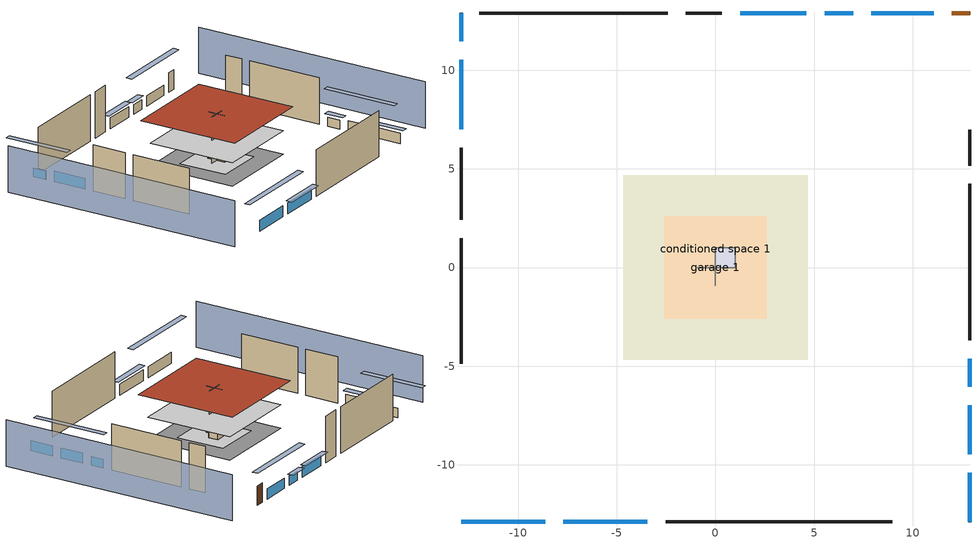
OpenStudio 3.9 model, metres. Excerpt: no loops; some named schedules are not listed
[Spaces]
conditioned space 1
 floor to garage 1 (Floor1 construction): -2.59,-2.59 -2.59,2.59 2.59,2.59 2.59,-2.59 z0
 floor foundation (Slab2 construction): -4.69,-4.69 -4.69,4.69 4.69,4.69 4.69,-4.69 z0
 floor adiabatic (AdiabaticFloorConstruction): -4.69,-4.69 -4.69,4.69 4.69,4.69 4.69,-4.69 z2.44
 wall outside (Wall3 construction): -2.52,-12.89 8.96,-12.89 z0:4.88
 wall outside (Wall4 construction): -12.89,1.49 -12.89,-4.88 z0:4.88
 wall outside (Wall7 construction): -2.43,12.89 -11.97,12.89 z0:4.88
 wall outside (Wall8 construction): 12.89,-3.7 12.89,4.23 z0:4.88
 wall outside (AdiabaticWallConstruction): -12.89,-12.89 -8.63,-12.89 / -7.71,-12.89 -3.45,-12.89 / -12.89,10.53 -12.89,7.01 z0:1.16; -12.89,12.9 -12.89,11.46 / 6.97,12.89 5.53,12.89 z0:0.98; 11.05,12.89 7.9,12.89 z0:1.07; 4.6,12.89 1.26,12.89 z0:1.13; 12.89,-9.47 12.89,-6.97 / 12.89,-12.9 12.89,-10.4 z0:1.1; 12.89,-6.04 12.89,-4.62 z0:0.95
 wall outside (AdiabaticWallConstruction 1): 12.9,12.89 11.98,12.89 z0:2.03
 wall to garage 1 (Wall5 construction): 0.91,0 -0.91,0 z0:4.88
 wall to garage 1 (Wall6 construction): 0,0.91 0,-0.91 z0:4.88
 window (WindowConstruction): -12.89,-12.89 -8.64,-12.89 z0:1.16
 window (WindowConstruction 1): -7.71,-12.89 -3.45,-12.89 z0:1.16
 window (WindowConstruction 2): -12.89,12.89 -12.89,11.46 z0:0.98
 window (WindowConstruction 3): -12.89,10.53 -12.89,7.01 z0:1.16
 window (WindowConstruction 4): 11.05,12.89 7.9,12.89 z0:1.07
 window (WindowConstruction 5): 6.97,12.89 5.53,12.89 z0:0.98
 window (WindowConstruction 6): 4.6,12.89 1.26,12.89 z0:1.13
 window (WindowConstruction 7): 12.89,-9.47 12.89,-6.97 z0:1.1
 window (WindowConstruction 8): 12.89,-6.04 12.89,-4.63 z0:0.94
 window (WindowConstruction 9): 12.89,-12.89 12.89,-10.4 z0:1.1
 door (Door): 12.89,12.89 11.98,12.89 z0:2.03
 ceiling adiabatic (AdiabaticFloorConstruction): 4.69,-4.69 4.69,4.69 -4.69,4.69 -4.69,-4.69 z2.44
 roof outside (Roof1 construction): -5.35,5.35 -5.35,-5.35 5.35,-5.35 5.35,5.35 z4.88
garage 1
 floor foundation (Slab1 construction): -2.59,-2.59 -2.59,2.59 2.59,2.59 2.59,-2.59 z0
 wall outside (Wall1 construction): -12.89,6.08 -12.89,2.42 z0:4.88
 wall outside (Wall2 construction): 0.33,12.89 -1.5,12.89 z0:4.88
 wall outside (Wall9 construction): 12.89,5.16 12.89,6.99 z0:4.88
furnace airloop ret air space
 floor adiabatic (AdiabaticConst): 0,0 0,1 1,1 1,0 z0
 wall adiabatic (AdiabaticConst): 0,1 0,0 1,0 1,1 0,1 z0:1
 ceiling adiabatic (AdiabaticConst): 1,0 1,1 0,1 0,0 z1
shading: 17.47,-12.89 17.47,12.89 / -17.47,12.89 -17.47,-12.89 z0:4.88; -5.89,-12.89 -15.64,-12.89 -15.64,-13.5 -5.89,-13.5 z3.9; -3.14,-12.89 -8.01,-12.89 -8.01,-13.5 -3.14,-13.5 z1.46; -12.89,8.71 -12.89,15.64 -13.5,15.64 -13.5,8.71 z3.72; -12.89,6.7 -12.89,10.83 -13.5,10.83 -13.5,6.7 z1.46; 5.16,12.89 13.79,12.89 13.79,13.5 5.16,13.5 z3.81; 5.23,12.89 7.27,12.89 7.27,13.5 5.23,13.5 z1.28; 0.95,12.89 4.91,12.89 4.91,13.5 0.95,13.5 z1.43; 12.89,-4.23 12.89,-12.21 13.5,-12.21 13.5,-4.23 z3.84; 12.89,-4.32 12.89,-6.35 13.5,-6.35 13.5,-4.32 z1.25; 12.89,-10.09 12.89,-13.2 13.5,-13.2 13.5,-10.09 z1.4
[Site]
Portland Intl Arpt_OR: Latitude {deg}=45.59; Longitude {deg}=-122.6; Time Zone {hr}=-8; Elevation {m}=33; Terrain=Suburbs; Keep Site Location Information=Yes
[Site:GroundTemperature:Shallow]
10.2558, 8.96328, 8.85977, 9.47314, 11.9355, 14.3863, 16.5111, 17.8571, 17.9714, 16.8767, 14.8061, 12.4304
[Site:WaterMainsTemperature]
Calculation Method=Schedule; Temperature Schedule=mains temperature schedule
[Building]
Building 1
[Material] Roughness=Rough
Name | Thickness {m} | Conductivity {W/m-K} | Density {kg/m3} | Specific Heat {J/kg-K} | Thermal Absorptance | Solar Absorptance | Visible Absorptance
asphalt or fiberglass shingles | 0.00635 | 0.162714 | 1121.4 | 1465.45 | 0.9 | 0.85 | 0.85
roof rigid ins | 0.103632 | 0.029427 | 32.04 | 1214.23 | 0.9 | 0.7 | 0.7
osb sheathing 0.75 in. | 0.01905 | 0.115458 | 512.64 | 1214.23 | 0.9 | 0.7 | 0.7
roof stud and cavity | 0.2032 | 0.161866 | 78.34581 | 1123.46 | 0.9 | 0.7 | 0.7
gypsum board | 0.0127 | 0.160291 | 801 | 837.4 | 0.9 | 0.6 | 0.6
wood siding | 0.0254 | 0.102417 | 544.68 | 1172.36 | 0.9 | 0.85 | 0.85
osb sheathing 0.5 in. | 0.0127 | 0.115458 | 512.64 | 1214.23 | 0.9 | 0.7 | 0.7
wall stud and cavity | 0.1397 | 0.727959 | 139.0536 | 1170.24 | 0.9 | 0.6 | 0.6
wall stud and cavity 1 | 0.1397 | 0.550994 | 139.0536 | 1170.24 | 0.9 | 0.7 | 0.7
osb sheathing 0.5 in. 1; osb sheathing 0.5 in. 2 | 0.0127 | 0.115458 | 512.64 | 1214.23
wall stud and cavity 2 | 0.1397 | 0.335416 | 139.0536 | 1170.24 | 0.9 | 0.7 | 0.7
floor stud and cavity | 0.1397 | 0.923637 | 92.3553 | 1139.71 | 0.9 | 0.7 | 0.7
floor covering | 0.0127 | 0.0433444 | 54.468 | 1339.84 | 0.9 | 0.6 | 0.6
concrete 4.0 in. | 0.1016 | 1.803125 | 2242.8 | 837.4 | 0.9 | 0.7 | 0.7
floor covering 1 | 0.0127 | 0.0450781 | 54.468 | 1339.84 | 0.9 | 0.9 | 0.9
wood siding 1; wood siding 2 | 0.0254 | 0.102417 | 544.68 | 1172.36
wall rigid ins; floor rigid ins | 0.512978 | 0.029427 | 32.04 | 1214.23 | 0.9 | 0.7 | 0.7
wall stud and cavity 3 | 0.0889 | 0.380278 | 52.3479 | 1209.89 | 0.9 | 0.7 | 0.7
door material | 0.04445 | 0.0612267 | 512.64 | 1214.23 | 0.9 | 0.7 | 0.7
floor stud and cavity 1 | 0.1397 | 1.75129 | 37.0049 | 1207.88 | 0.9 | 0.7 | 0.7
wall stud and cavity 4 | 0.0889 | 0.391764 | 83.0341 | 1211.67 | 0.9 | 0.7 | 0.7
furniture material conditioned space 1; furniture material garage 1 | 0.1524 | 0.115458 | 640.8 | 1214.23 | 0.9 | 0.6 | 0.6
[Construction]
Roof1 construction: asphalt or fiberglass shingles, roof rigid ins, osb sheathing 0.75 in., roof stud and cavity, gypsum board
Wall1 construction; Wall2 construction: wood siding, osb sheathing 0.5 in., wall stud and cavity
Wall3 construction; Wall4 construction: wood siding, osb sheathing 0.5 in., wall stud and cavity 1, gypsum board
Wall5 construction: osb sheathing 0.5 in. 1, wall stud and cavity 2, gypsum board
Wall6 construction: osb sheathing 0.5 in. 2, wall stud and cavity 2, gypsum board
Wall7 construction; Wall8 construction: wood siding, osb sheathing 0.5 in. 1, wall stud and cavity 1, gypsum board
Wall9 construction: wood siding, osb sheathing 0.5 in. 1, wall stud and cavity
Floor1 construction: floor stud and cavity, osb sheathing 0.75 in., floor covering
Slab1 construction: concrete 4.0 in.
Slab2 construction: concrete 4.0 in., floor covering 1
WindowConstruction; WindowConstruction 1; WindowConstruction 2; WindowConstruction 3; WindowConstruction 4; WindowConstruction 5; WindowConstruction 6; WindowConstruction 7; WindowConstruction 8; WindowConstruction 9: WindowMaterial
AdiabaticWallConstruction: wood siding 1, wall rigid ins, wall stud and cavity 3, gypsum board
Door: door material
AdiabaticWallConstruction 1: wood siding 2, wall rigid ins, wall stud and cavity 3, gypsum board
AdiabaticFloorConstruction: floor stud and cavity 1, floor rigid ins, osb sheathing 0.75 in., floor covering
PartitionWallConstruction: gypsum board, wall stud and cavity 4, gypsum board
furniture construction conditioned space 1: furniture material conditioned space 1
furniture construction garage 1: furniture material garage 1
AdiabaticConst: Adiabatic
[WindowMaterial:SimpleGlazingSystem]
WindowMaterial: U-Factor {W/m2-K}=1.93052; Solar Heat Gain Coefficient=0.49
[Material:NoMass]
Adiabatic: Roughness=Rough; Thermal Resistance {m2-K/W}=176.1
[ThermalZone] Multiplier=1; Use Ideal Air Loads=No
Name | Volume {m3} | Thermostat
conditioned space | 493.619 | conditioned space temperature setpoint
garage | 65.242
furnace airloop ret air zone | 1
[Sizing:Zone] Zone Cooling Design Supply Air Temperature Input Method=SupplyAirTemperature; Zone Cooling Design Supply Air Temperature {C}=14; Zone Cooling Design Supply Air Temperature Difference {deltaC}=11.11; Zone Heating Design Supply Air Temperature Input Method=SupplyAirTemperature; Zone Heating Design Supply Air Temperature {C}=40; Zone Heating Design Supply Air Temperature Difference {deltaC}=11.11; Zone Cooling Design Supply Air Humidity Ratio {kg-H2O/kg-air}=0.0085; Zone Heating Design Supply Air Humidity Ratio {kg-H2O/kg-air}=0.008; Cooling Design Air Flow Method=DesignDay; Heating Design Air Flow Method=DesignDay; Account for Dedicated Outdoor Air System=No; Dedicated Outdoor Air System Control Strategy=NeutralSupplyAir; Dedicated Outdoor Air Low Setpoint Temperature for Design {C}=autosize; Dedicated Outdoor Air High Setpoint Temperature for Design {C}=autosize; Zone Load Sizing Method=Sensible Load Only No Latent Load; Zone Latent Cooling Design Supply Air Humidity Ratio Input Method=HumidityRatioDifference; Zone Cooling Design Supply Air Humidity Ratio Difference {kgWater/kgDryAir}=0.005; Zone Latent Heating Design Supply Air Humidity Ratio Input Method=HumidityRatioDifference; Zone Humidification Design Supply Air Humidity Ratio Difference {kgWater/kgDryAir}=0.005; Sizing Option=Coincident
garage; furnace airloop ret air zone
[Space]
Name | Thermal Zone | Volume {m3}
conditioned space 1 | conditioned space | 493.619
garage 1 | garage | 65.242
furnace airloop ret air space | furnace airloop ret air zone
[ThermostatSetpoint:DualSetpoint]
conditioned space temperature setpoint: Heating Setpoint Temperature Schedule=heating setpoint; Cooling Setpoint Temperature Schedule=cooling setpoint; Temperature Difference Between Cutout And Setpoint {deltaC}=0
[Foundation:Kiva] Wall Height Above Grade {m}=0.1016; Wall Depth Below Slab {m}=0.2032
Name | Initial Indoor Air Temperature {C}
Foundation Kiva 1 | 13.4258
Foundation Kiva 2 | 11.1111
[Foundation:Kiva:Settings]
Soil Conductivity {W/m-K}=2.4234; Soil Density {kg/m3}=1842.3; Soil Specific Heat {J/kg-K}=418.7; Ground Solar Absorptivity=0.9; Ground Thermal Absorptivity=0.9; Ground Surface Roughness {m}=0.03; Far-Field Width {m}=40; Deep-Ground Boundary Condition=ZeroFlux; Deep-Ground Depth {m}=40; Minimum Cell Dimension {m}=0.2; Maximum Cell Growth Coefficient=3; Simulation Timestep=Timestep
[SurfaceProperty:ExposedFoundationPerimeter] Exposed Perimeter Calculation Method=TotalExposedPerimeter
Name | Total Exposed Perimeter {m}
Slab1 | 14.6304
Slab2 | 34.68624
[SurfaceProperty:IncidentSolarMultiplier] Incident Solar Multiplier=1; Incident Solar Multiplier Schedule=trans schedule winter=0.85 summer=0.7
Window1; Window2; Window3; Window4; Window5; Window6; Window7; Window8; Window9; Window10
[InternalMass:Definition] Design Level Calculation Method=SurfaceArea
Name | Construction | Surface Area {m2}
partition wall mass | PartitionWallConstruction | 202.436
furniture mass conditioned space 1 | furniture construction conditioned space 1 | 80.97429
furniture mass garage 1 | furniture construction garage 1 | 2.67561
[InternalMass] Multiplier=1
Name | Internal Mass Definition | Space or SpaceType
partition wall mass | partition wall mass | conditioned space 1
furniture mass conditioned space 1 | furniture mass conditioned space 1 | conditioned space 1
furniture mass garage 1 | furniture mass garage 1 | garage 1
[EnergyManagementSystem:Sensor]
Name | Output Variable or Output Meter Index Key | Output Variable or Output Meter
water_heater_T_set | water heater setpoint | Schedule Value
out_pb_s |  | Site Outdoor Air Barometric Pressure
out_wt_s |  | Site Outdoor Air Humidity Ratio
site_vw_s |  | Site Wind Speed
cool_season | cooling season schedule | Schedule Value
furnace_airloop_AH_MFR_s | Node 14 | System Node Mass Flow Rate
furnace_airloop_AH_VFR_s | Node 14 | System Node Current Density Volume Flow Rate
furnace_airloop_AH_Tout_s | Node 14 | System Node Temperature
furnace_airloop_AH_Wout_s | Node 14 | System Node Humidity Ratio
furnace_airloop_RA_T_s | Node 17 | System Node Temperature
furnace_airloop_Ra_W_s | Node 17 | System Node Humidity Ratio
furnace_airloop_0_DZ_T_s | garage | Zone Air Temperature
furnace_airloop_0_DZ_W_s | garage | Zone Mean Air Humidity Ratio
natural_vent_s | natural vent schedule | Schedule Value
htg_sp_s; htg_sp_s_1 | heating setpoint | Schedule Value
clg_sp_s; clg_sp_s_1 | cooling setpoint | Schedule Value
htg_load_cond |  | Heating:EnergyTransfer:Zone:CONDITIONED SPACE
clg_load_cond |  | Cooling:EnergyTransfer:Zone:CONDITIONED SPACE
htg_load_duct |  | Heating:EnergyTransfer:Zone:FURNACE AIRLOOP RET AIR ZONE
clg_load_duct |  | Cooling:EnergyTransfer:Zone:FURNACE AIRLOOP RET AIR ZONE
s_conv | Floor1 | Surface Inside Face Convection Heat Gain Energy
s_ig | Floor1 | Surface Inside Face Internal Gains Radiation Heat Gain Energy
s_sol | Floor1 | Surface Inside Face Solar Radiation Heat Gain Energy
s_lgt | Floor1 | Surface Inside Face Lights Radiation Heat Gain Energy
s_surf | Floor1 | Surface Inside Face Net Surface Thermal Radiation Heat Gain Energy
s_conv_1 | inferred conditioned ceiling | Surface Inside Face Convection Heat Gain Energy
s_ig_1 | inferred conditioned ceiling | Surface Inside Face Internal Gains Radiation Heat Gain Energy
s_sol_1 | inferred conditioned ceiling | Surface Inside Face Solar Radiation Heat Gain Energy
s_lgt_1 | inferred conditioned ceiling | Surface Inside Face Lights Radiation Heat Gain Energy
s_surf_1 | inferred conditioned ceiling | Surface Inside Face Net Surface Thermal Radiation Heat Gain Energy
s_conv_2 | inferred conditioned floor | Surface Inside Face Convection Heat Gain Energy
s_ig_2 | inferred conditioned floor | Surface Inside Face Internal Gains Radiation Heat Gain Energy
s_sol_2 | inferred conditioned floor | Surface Inside Face Solar Radiation Heat Gain Energy
s_lgt_2 | inferred conditioned floor | Surface Inside Face Lights Radiation Heat Gain Energy
s_surf_2 | inferred conditioned floor | Surface Inside Face Net Surface Thermal Radiation Heat Gain Energy
s_conv_3 | Roof1 | Surface Inside Face Convection Heat Gain Energy
s_ig_3 | Roof1 | Surface Inside Face Internal Gains Radiation Heat Gain Energy
s_sol_3 | Roof1 | Surface Inside Face Solar Radiation Heat Gain Energy
s_lgt_3 | Roof1 | Surface Inside Face Lights Radiation Heat Gain Energy
s_surf_3 | Roof1 | Surface Inside Face Net Surface Thermal Radiation Heat Gain Energy
s_conv_4 | Slab2 | Surface Inside Face Convection Heat Gain Energy
s_ig_4 | Slab2 | Surface Inside Face Internal Gains Radiation Heat Gain Energy
s_sol_4 | Slab2 | Surface Inside Face Solar Radiation Heat Gain Energy
s_lgt_4 | Slab2 | Surface Inside Face Lights Radiation Heat Gain Energy
s_surf_4 | Slab2 | Surface Inside Face Net Surface Thermal Radiation Heat Gain Energy
ss_sol | Door1 | Surface Inside Face Solar Radiation Heat Gain Energy
ss_lgt | Door1 | Surface Inside Face Lights Radiation Heat Gain Energy
ss_conv | Door1 | Surface Inside Face Convection Heat Gain Energy
ss_ig | Door1 | Surface Inside Face Internal Gains Radiation Heat Gain Energy
ss_surf | Door1 | Surface Inside Face Net Surface Thermal Radiation Heat Gain Energy
ss_conv_1 | Window1 | Surface Inside Face Convection Heat Gain Energy
ss_ig_1 | Window1 | Surface Inside Face Internal Gains Radiation Heat Gain Energy
ss_surf_1 | Window1 | Surface Inside Face Net Surface Thermal Radiation Heat Gain Energy
ss_trans_in | Window1 | Surface Window Transmitted Solar Radiation Rate
ss_back_out | Window1 | Surface Window Shortwave from Zone Back Out Window Heat Transfer Rate
ss_trans_out | Window1 | Surface Inside Face Initial Transmitted Diffuse Transmitted Out Window Solar Radiation Rate
ss_conv_2 | Window10 | Surface Inside Face Convection Heat Gain Energy
ss_ig_2 | Window10 | Surface Inside Face Internal Gains Radiation Heat Gain Energy
ss_surf_2 | Window10 | Surface Inside Face Net Surface Thermal Radiation Heat Gain Energy
ss_trans_in_1 | Window10 | Surface Window Transmitted Solar Radiation Rate
ss_back_out_1 | Window10 | Surface Window Shortwave from Zone Back Out Window Heat Transfer Rate
ss_trans_out_1 | Window10 | Surface Inside Face Initial Transmitted Diffuse Transmitted Out Window Solar Radiation Rate
ss_conv_3 | Window2 | Surface Inside Face Convection Heat Gain Energy
ss_ig_3 | Window2 | Surface Inside Face Internal Gains Radiation Heat Gain Energy
ss_surf_3 | Window2 | Surface Inside Face Net Surface Thermal Radiation Heat Gain Energy
ss_trans_in_2 | Window2 | Surface Window Transmitted Solar Radiation Rate
ss_back_out_2 | Window2 | Surface Window Shortwave from Zone Back Out Window Heat Transfer Rate
ss_trans_out_2 | Window2 | Surface Inside Face Initial Transmitted Diffuse Transmitted Out Window Solar Radiation Rate
ss_conv_4 | Window3 | Surface Inside Face Convection Heat Gain Energy
ss_ig_4 | Window3 | Surface Inside Face Internal Gains Radiation Heat Gain Energy
ss_surf_4 | Window3 | Surface Inside Face Net Surface Thermal Radiation Heat Gain Energy
ss_trans_in_3 | Window3 | Surface Window Transmitted Solar Radiation Rate
ss_back_out_3 | Window3 | Surface Window Shortwave from Zone Back Out Window Heat Transfer Rate
ss_trans_out_3 | Window3 | Surface Inside Face Initial Transmitted Diffuse Transmitted Out Window Solar Radiation Rate
ss_conv_5 | Window4 | Surface Inside Face Convection Heat Gain Energy
ss_ig_5 | Window4 | Surface Inside Face Internal Gains Radiation Heat Gain Energy
ss_surf_5 | Window4 | Surface Inside Face Net Surface Thermal Radiation Heat Gain Energy
ss_trans_in_4 | Window4 | Surface Window Transmitted Solar Radiation Rate
ss_back_out_4 | Window4 | Surface Window Shortwave from Zone Back Out Window Heat Transfer Rate
ss_trans_out_4 | Window4 | Surface Inside Face Initial Transmitted Diffuse Transmitted Out Window Solar Radiation Rate
ss_conv_6 | Window5 | Surface Inside Face Convection Heat Gain Energy
ss_ig_6 | Window5 | Surface Inside Face Internal Gains Radiation Heat Gain Energy
ss_surf_6 | Window5 | Surface Inside Face Net Surface Thermal Radiation Heat Gain Energy
ss_trans_in_5 | Window5 | Surface Window Transmitted Solar Radiation Rate
ss_back_out_5 | Window5 | Surface Window Shortwave from Zone Back Out Window Heat Transfer Rate
ss_trans_out_5 | Window5 | Surface Inside Face Initial Transmitted Diffuse Transmitted Out Window Solar Radiation Rate
ss_conv_7 | Window6 | Surface Inside Face Convection Heat Gain Energy
ss_ig_7 | Window6 | Surface Inside Face Internal Gains Radiation Heat Gain Energy
ss_surf_7 | Window6 | Surface Inside Face Net Surface Thermal Radiation Heat Gain Energy
ss_trans_in_6 | Window6 | Surface Window Transmitted Solar Radiation Rate
ss_back_out_6 | Window6 | Surface Window Shortwave from Zone Back Out Window Heat Transfer Rate
ss_trans_out_6 | Window6 | Surface Inside Face Initial Transmitted Diffuse Transmitted Out Window Solar Radiation Rate
ss_conv_8 | Window7 | Surface Inside Face Convection Heat Gain Energy
ss_ig_8 | Window7 | Surface Inside Face Internal Gains Radiation Heat Gain Energy
ss_surf_8 | Window7 | Surface Inside Face Net Surface Thermal Radiation Heat Gain Energy
ss_trans_in_7 | Window7 | Surface Window Transmitted Solar Radiation Rate
ss_back_out_7 | Window7 | Surface Window Shortwave from Zone Back Out Window Heat Transfer Rate
ss_trans_out_7 | Window7 | Surface Inside Face Initial Transmitted Diffuse Transmitted Out Window Solar Radiation Rate
ss_conv_9 | Window8 | Surface Inside Face Convection Heat Gain Energy
ss_ig_9 | Window8 | Surface Inside Face Internal Gains Radiation Heat Gain Energy
ss_surf_9 | Window8 | Surface Inside Face Net Surface Thermal Radiation Heat Gain Energy
ss_trans_in_8 | Window8 | Surface Window Transmitted Solar Radiation Rate
ss_back_out_8 | Window8 | Surface Window Shortwave from Zone Back Out Window Heat Transfer Rate
ss_trans_out_8 | Window8 | Surface Inside Face Initial Transmitted Diffuse Transmitted Out Window Solar Radiation Rate
ss_conv_10 | Window9 | Surface Inside Face Convection Heat Gain Energy
ss_ig_10 | Window9 | Surface Inside Face Internal Gains Radiation Heat Gain Energy
ss_surf_10 | Window9 | Surface Inside Face Net Surface Thermal Radiation Heat Gain Energy
ss_trans_in_9 | Window9 | Surface Window Transmitted Solar Radiation Rate
ss_back_out_9 | Window9 | Surface Window Shortwave from Zone Back Out Window Heat Transfer Rate
ss_trans_out_9 | Window9 | Surface Inside Face Initial Transmitted Diffuse Transmitted Out Window Solar Radiation Rate
s_conv_5 | Wall3 | Surface Inside Face Convection Heat Gain Energy
s_ig_5 | Wall3 | Surface Inside Face Internal Gains Radiation Heat Gain Energy
s_sol_5 | Wall3 | Surface Inside Face Solar Radiation Heat Gain Energy
s_lgt_5 | Wall3 | Surface Inside Face Lights Radiation Heat Gain Energy
s_surf_5 | Wall3 | Surface Inside Face Net Surface Thermal Radiation Heat Gain Energy
s_conv_6 | Wall4 | Surface Inside Face Convection Heat Gain Energy
s_ig_6 | Wall4 | Surface Inside Face Internal Gains Radiation Heat Gain Energy
s_sol_6 | Wall4 | Surface Inside Face Solar Radiation Heat Gain Energy
s_lgt_6 | Wall4 | Surface Inside Face Lights Radiation Heat Gain Energy
s_surf_6 | Wall4 | Surface Inside Face Net Surface Thermal Radiation Heat Gain Energy
s_conv_7 | Wall5 | Surface Inside Face Convection Heat Gain Energy
s_ig_7 | Wall5 | Surface Inside Face Internal Gains Radiation Heat Gain Energy
s_sol_7 | Wall5 | Surface Inside Face Solar Radiation Heat Gain Energy
s_lgt_7 | Wall5 | Surface Inside Face Lights Radiation Heat Gain Energy
s_surf_7 | Wall5 | Surface Inside Face Net Surface Thermal Radiation Heat Gain Energy
s_conv_8 | Wall6 | Surface Inside Face Convection Heat Gain Energy
s_ig_8 | Wall6 | Surface Inside Face Internal Gains Radiation Heat Gain Energy
s_sol_8 | Wall6 | Surface Inside Face Solar Radiation Heat Gain Energy
s_lgt_8 | Wall6 | Surface Inside Face Lights Radiation Heat Gain Energy
s_surf_8 | Wall6 | Surface Inside Face Net Surface Thermal Radiation Heat Gain Energy
s_conv_9 | Wall7 | Surface Inside Face Convection Heat Gain Energy
s_ig_9 | Wall7 | Surface Inside Face Internal Gains Radiation Heat Gain Energy
s_sol_9 | Wall7 | Surface Inside Face Solar Radiation Heat Gain Energy
s_lgt_9 | Wall7 | Surface Inside Face Lights Radiation Heat Gain Energy
s_surf_9 | Wall7 | Surface Inside Face Net Surface Thermal Radiation Heat Gain Energy
s_conv_10 | Wall8 | Surface Inside Face Convection Heat Gain Energy
s_ig_10 | Wall8 | Surface Inside Face Internal Gains Radiation Heat Gain Energy
s_sol_10 | Wall8 | Surface Inside Face Solar Radiation Heat Gain Energy
s_lgt_10 | Wall8 | Surface Inside Face Lights Radiation Heat Gain Energy
s_surf_10 | Wall8 | Surface Inside Face Net Surface Thermal Radiation Heat Gain Energy
im_conv | furniture mass conditioned space 1 | Surface Inside Face Convection Heat Gain Energy
im_ig | furniture mass conditioned space 1 | Surface Inside Face Internal Gains Radiation Heat Gain Energy
im_sol | furniture mass conditioned space 1 | Surface Inside Face Solar Radiation Heat Gain Energy
im_lgt | furniture mass conditioned space 1 | Surface Inside Face Lights Radiation Heat Gain Energy
im_surf | furniture mass conditioned space 1 | Surface Inside Face Net Surface Thermal Radiation Heat Gain Energy
im_conv_1 | partition wall mass | Surface Inside Face Convection Heat Gain Energy
im_ig_1 | partition wall mass | Surface Inside Face Internal Gains Radiation Heat Gain Energy
im_sol_1 | partition wall mass | Surface Inside Face Solar Radiation Heat Gain Energy
im_lgt_1 | partition wall mass | Surface Inside Face Lights Radiation Heat Gain Energy
im_surf_1 | partition wall mass | Surface Inside Face Net Surface Thermal Radiation Heat Gain Energy
airflow_gain | infil flow | Infiltration Sensible Heat Gain Energy
airflow_loss | infil flow | Infiltration Sensible Heat Loss Energy
airflow_gain_1 | natural vent flow | Infiltration Sensible Heat Gain Energy
airflow_loss_1 | natural vent flow | Infiltration Sensible Heat Loss Energy
airflow_gain_2 | whole house fan flow | Infiltration Sensible Heat Gain Energy
airflow_loss_2 | whole house fan flow | Infiltration Sensible Heat Loss Energy
mv_conv | mech vent house fan | Electric Equipment Convective Heating Energy
mv_rad | mech vent house fan | Electric Equipment Radiant Heating Energy
mv_conv_1 | mech vent house fan cfis | Electric Equipment Convective Heating Energy
mv_rad_1 | mech vent house fan cfis | Electric Equipment Radiant Heating Energy
mv_conv_2 | mech vent house fan latent load | Other Equipment Convective Heating Energy
mv_rad_2 | mech vent house fan latent load | Other Equipment Radiant Heating Energy
mv_conv_3 | mech vent house fan sensible load | Other Equipment Convective Heating Energy
mv_rad_3 | mech vent house fan sensible load | Other Equipment Radiant Heating Energy
ducts_conv | furnace airloop_0 RetCondToRP | Other Equipment Convective Heating Energy
ducts_rad | furnace airloop_0 RetCondToRP | Other Equipment Radiant Heating Energy
ducts_conv_1 | furnace airloop_0 RetLatLkToRP | Other Equipment Convective Heating Energy
ducts_rad_1 | furnace airloop_0 RetLatLkToRP | Other Equipment Radiant Heating Energy
ducts_conv_2 | furnace airloop_0 RetSensLkToRP | Other Equipment Convective Heating Energy
ducts_rad_2 | furnace airloop_0 RetSensLkToRP | Other Equipment Radiant Heating Energy
ducts_conv_3 | furnace airloop_0 SupCondToLv | Other Equipment Convective Heating Energy
ducts_rad_3 | furnace airloop_0 SupCondToLv | Other Equipment Radiant Heating Energy
ducts_conv_4 | furnace airloop_0 SupLatLkToCond | Other Equipment Convective Heating Energy
ducts_rad_4 | furnace airloop_0 SupLatLkToCond | Other Equipment Radiant Heating Energy
ducts_conv_5 | furnace airloop_0 SupSensLkToCond | Other Equipment Convective Heating Energy
ducts_rad_5 | furnace airloop_0 SupSensLkToCond | Other Equipment Radiant Heating Energy
ig_ee_conv | clothes dryer | Electric Equipment Convective Heating Energy
ig_ee_rad | clothes dryer | Electric Equipment Radiant Heating Energy
ig_ee_conv_1 | clothes washer | Electric Equipment Convective Heating Energy
ig_ee_rad_1 | clothes washer | Electric Equipment Radiant Heating Energy
ig_ee_conv_2 | cooking range | Electric Equipment Convective Heating Energy
ig_ee_rad_2 | cooking range | Electric Equipment Radiant Heating Energy
ig_ee_conv_3 | dishwasher | Electric Equipment Convective Heating Energy
ig_ee_rad_3 | dishwasher | Electric Equipment Radiant Heating Energy
ig_ee_conv_4 | fridge | Electric Equipment Convective Heating Energy
ig_ee_rad_4 | fridge | Electric Equipment Radiant Heating Energy
ig_ee_conv_5 | whole house fan | Electric Equipment Convective Heating Energy
ig_ee_rad_5 | whole house fan | Electric Equipment Radiant Heating Energy
ig_oe_conv | clothes dryer 1 | Other Equipment Convective Heating Energy
ig_oe_rad | clothes dryer 1 | Other Equipment Radiant Heating Energy
ig_oe_conv_1 | cooking range 1 | Other Equipment Convective Heating Energy
ig_oe_rad_1 | cooking range 1 | Other Equipment Radiant Heating Energy
ig_oe_conv_2 | general water use latent | Other Equipment Convective Heating Energy
ig_oe_rad_2 | general water use latent | Other Equipment Radiant Heating Energy
ig_oe_conv_3 | general water use sensible | Other Equipment Convective Heating Energy
ig_oe_rad_3 | general water use sensible | Other Equipment Radiant Heating Energy
ig_oe_conv_4 | water heater energy adjustment1 | Other Equipment Convective Heating Energy
ig_oe_rad_4 | water heater energy adjustment1 | Other Equipment Radiant Heating Energy
ig_oe_conv_5 | water heater lat | Other Equipment Convective Heating Energy
ig_oe_rad_5 | water heater lat | Other Equipment Radiant Heating Energy
ig_oe_conv_6 | water heater sens | Other Equipment Convective Heating Energy
ig_oe_rad_6 | water heater sens | Other Equipment Radiant Heating Energy
[EnergyManagementSystem:Program]
room_ac_supply_fan_disaggregate_program: Set room_ac_supply_fan_clg = 0; If room_ac_clg_coil_s > 0; Set room_ac_supply_fan_clg = room_ac_supply_fan_s; EndIf
furnace_supply_fan_disaggregate_program: Set furnace_supply_fan_primary_htg = 0; If furnace_htg_coil_s > 0; Set furnace_supply_fan_primary_htg = furnace_supply_fan_s; EndIf
water_heater_InletAir: Set water_heater_Tamb_act = water_heater_amb_temp; Set water_heater_RHamb_act = 0; Set water_heater_RHamb_act = water_heater_RHamb_act + (water_heater_amb_rh / 100) / 1; Set water_heater_sens_act = (0 - water_heater_sens_cool - (water_heater_tl + water_heater_fan_pwr)) / 1; Set water_heater_lat_act = (0 - water_heater_lat_cool) / 1
water_heater_Control: Set water_heater_HPWHSchedOverride = water_heater_T_set; If (water_heater_amb_temp<5.56) || (water_heater_amb_temp>48.89); Set water_heater_UESchedOverride = water_heater_T_set; Set water_heater_LESchedOverride = water_heater_T_set; Else; Set water_heater_UESchedOverride = water_heater_T_set - 9.0; Set water_heater_LESchedOverride = 0; EndIf
water_heater_hpwh_EC_adj: If WarmupFlag == 0; Set dhw_e_cons = water_heater_tank_energy + water_heater_tank_on_cycle_parasitic + water_heater_tank_off_cycle_parasitic + water_heater_coil_energy + water_heater_fan_energy; Set water_heater_hpwh_ec_adj_act = 0.0 * dhw_e_cons / 1; EndIf
fridge_schedule_program: Set Tin = fridge_tin_s*(9.0/5.0)+32.0; Set fridge_schedule_act = 0; If (Hour == 0); Set fridge_schedule_act = (-0.487+0.019*Tin); ElseIf (Hour == 1); Set fridge_schedule_act = (-0.34+0.016*Tin); ElseIf (Hour == 2); Set fridge_schedule_act = (-0.37+0.017*Tin); ElseIf (Hour == 3); Set fridge_schedule_act = (-0.361+0.016*Tin); ElseIf (Hour == 4); Set fridge_schedule_act = (-0.515+0.018*Tin); ElseIf (Hour == 5); Set fridge_schedule_act = (-0.684+0.021*Tin); ElseIf (Hour == 6); Set fridge_schedule_act = (-0.471+0.019*Tin); ElseIf (Hour == 7); Set fridge_schedule_act = (-0.159+0.015*Tin); ElseIf (Hour == 8); Set fridge_schedule_act = (-0.079+0.015*Tin); ElseIf (Hour == 9); Set fridge_schedule_act = (-0.417+0.019*Tin); ElseIf (Hour == 10); Set fridge_schedule_act = (-0.411+0.018*Tin); ElseIf (Hour == 11); Set fridge_schedule_act = (-0.386+0.018*Tin); ElseIf (Hour == 12); Set fridge_schedule_act = (-0.24+0.016*Tin); ElseIf (Hour == 13); Set fridge_schedule_act = (-0.314+0.017*Tin); ElseIf (Hour == 14); Set fridge_schedule_act = (-0.16+0.015*Tin); ElseIf (Hour == 15); Set fridge_schedule_act = (-0.121+0.015*Tin); ElseIf (Hour == 16); Set fridge_schedule_act = (-0.469+0.02*Tin); ElseIf (Hour == 17); Set fridge_schedule_act = (-0.412+0.02*Tin); ElseIf (Hour == 18); Set fridge_schedule_act = (-0.091+0.017*Tin); ElseIf (Hour == 19); Set fridge_schedule_act = (0.077+0.014*Tin); ElseIf (Hour == 20); Set fridge_schedule_act = (-0.118+0.016*Tin); ElseIf (Hour == 21); Set fridge_schedule_act = (-0.247+0.017*Tin); ElseIf (Hour == 22); Set fridge_schedule_act = (-0.445+0.019*Tin); ElseIf (Hour == 23); Set fridge_schedule_act = (-0.544+0.02*Tin); EndIf
furnace_airloop_0_duct_program: Set furnace_airloop_AH_MFR = furnace_airloop_AH_MFR_s; Set furnace_airloop_Fan_RTF = 0; Set furnace_airloop_Fan_RTF = furnace_airloop_Fan_RTF + furnace_airloop_Fan_RTF_s; Set furnace_airloop_AH_VFR = furnace_airloop_AH_VFR_s; Set furnace_airloop_AH_Tout = furnace_airloop_AH_Tout_s; Set furnace_airloop_AH_Wout = furnace_airloop_AH_Wout_s; Set furnace_airloop_RA_T = furnace_airloop_RA_T_s; Set furnace_airloop_Ra_W = furnace_airloop_Ra_W_s; Set furnace_airloop_0_DZ_T = furnace_airloop_0_DZ_T_s; Set furnace_airloop_0_DZ_W = furnace_airloop_0_DZ_W_s; Run furnace_airloop_0_duct_subroutine; Set furnace_airloop_0_SupSensLkToCond_act = furnace_airloop_0_SupSensLkToCond; Set furnace_airloop_0_SupLatLkToCond_act = furnace_airloop_0_SupLatLkToCond; Set furnace_airloop_0_SupCondToLv_act = furnace_airloop_0_SupCondToLv; Set furnace_airloop_0_RetSensLkToRP_act = furnace_airloop_0_RetSensLkToRP; Set furnace_airloop_0_RetLatLkToRP_act = furnace_airloop_0_RetLatLkToRP; Set furnace_airloop_0_RetCondToRP_act = furnace_airloop_0_RetCondToRP; Set furnace_airloop_0_RetCondToDZ_act = furnace_airloop_0_RetCondToDZ; Set furnace_airloop_0_SupCondToDZ_act = furnace_airloop_0_SupCondToDZ; Set furnace_airloop_0_SupSensLkToDZ_act = furnace_airloop_0_SupSensLkToDZ; Set furnace_airloop_0_SupLatLkToDZ_act = furnace_airloop_0_SupLatLkToDZ; Set furnace_airloop_0_ZoneMixDZToCond_mix_act = furnace_airloop_0_ZoneMixDZToCond; Set furnace_airloop_0_ZoneMixCondToDZ_mix_act = furnace_airloop_0_ZoneMixCondToDZ
natural_vent_program: Set Tin = tin_s; Set Tout = tout_s; Set Wout = out_wt_s; Set Pbar = out_pb_s; Set Phiout = (@RhFnTdbWPb Tout Wout Pbar); Set MaxHR = 0.0115; Set Tnvsp = (htg_sp_s + clg_sp_s) / 2; Set NVavail = natural_vent_s; Set ClgSsnAvail = cool_season; Set Qnv = 0; Set Qwhf = 0; Set whole_house_fan_act = 0; If ((Wout < MaxHR) && (Tin > Tout) && (Tin > Tnvsp) && (ClgSsnAvail > 0)); Set WHF_Flow = 0; Set Adj = (Tin-Tnvsp)/(Tin-Tout); Set Adj = (@Min Adj 1); Set Adj = (@Max Adj 0); If (WHF_Flow > 0); Set Qwhf = WHF_Flow*Adj; Set WHF_W = 0; Set whole_house_fan_act = WHF_W*Adj; ElseIf (NVavail > 0); Set NVArea = 0; Set Cs = 0.00017937135914540493; Set Cw = 8.70903777141566e-05; Set Tdiff = Tin-Tout; Set dT = (@Abs Tdiff); Set Vwind = site_vw_s; Set SGNV = NVArea*Adj*((((Cs*dT)+(Cw*(Vwind^2)))^0.5)/1000); Set MaxNV = 2.7423292766208007; Set Qnv = (@Min SGNV MaxNV); EndIf; EndIf; Set natural_vent_flow_act = Qnv; Set whole_house_fan_flow_act = Qwhf; Set natural_vent_program_Qnv = Qnv; Set natural_vent_program_Qwhf = Qwhf
garage_1_duct_leakage_imbalance_infil_program: Set Qducts = 0; Set Qducts = Qducts - furnace_airloop_0_DuctImbalLkSupFanEquivDZ; Set Qducts = Qducts + furnace_airloop_0_DuctImbalLkExhFanEquivDZ; Set garage_1_duct_leakage_imbalance_infil_flow_act = (@Abs(Qducts))
infil_program: Set p_m = 0.14; Set p_s = 0.22; Set s_m = 270; Set s_s = 370; Set z_m = 9.99744; Set z_s = 4.8768; Set f_t = (((s_m/z_m)^p_m)*((z_s/s_s)^p_s)); Set Tdiff = tin_s-tout_s; Set dT = @Abs Tdiff; Set c = 0.16; Set Cs = 0.0894; Set Cw = 0.1634; Set n = 0.65; Set sft = (f_t*0.5); Set temp1 = ((c*Cw)*((sft*site_vw_s)^(2*n)))^2; Set Qinf = (((c*Cs*(dT^n))^2)+temp1)^0.5; Set Qinf = (@Max Qinf 0); Set mech_vent_house_fan_sensible_load_act = 0.0; Set mech_vent_house_fan_latent_load_act = 0.0; Set OASupInPb = out_pb_s; Set OASupInTemp = tout_s; Set OASupInW = out_wt_s; Set OASupRho = (@RhoAirFnPbTdbW OASupInPb OASupInTemp OASupInW); Set OASupCp = (@CpAirFnW OASupInW); Set OASupInEnth = (@HFnTdbW OASupInTemp OASupInW); Set ZoneTemp = tin_s; Set ZoneW = win_s; Set ZoneCp = (@CpAirFnW ZoneW); Set ZoneAirEnth = (@HFnTdbW ZoneTemp ZoneW); Set mech_vent_house_fan_cfis_act = 0.0; Set QWHV_cfis_sup = 0.0; Set QWHV_cfis_suppl_sup = 0.0; Set QWHV_cfis_suppl_exh = 0.0; Set Qrange = 0; Set Qbath = 0; Set Qdryer = 0; Set QWHV_sup = 0.0; Set QWHV_exh = 0.0; Set Qsupply = QWHV_sup + QWHV_cfis_sup + QWHV_cfis_suppl_sup; Set Qexhaust = Qrange + Qbath + Qdryer + QWHV_exh + QWHV_cfis_suppl_exh; Set Qfan = (@Max Qexhaust Qsupply); Set Qducts = 0; Set Qducts = Qducts - furnace_airloop_0_DuctImbalLkSupFanEquivCond; Set Qducts = Qducts + furnace_airloop_0_DuctImbalLkExhFanEquivCond; If Qducts < 0; Set Qsupply = Qsupply - Qducts; Else; Set Qexhaust = Qexhaust + Qducts; EndIf; Set Qfan_with_ducts = (@Max Qexhaust Qsupply); Set Qimb = (@Abs (Qsupply - Qexhaust)); If Qinf + Qimb > 0; Set Qtot = Qfan_with_ducts + (Qinf^2) / (Qinf + Qimb); Else; Set Qtot = Qfan_with_ducts; EndIf; Set Qinf_adj = Qtot - Qfan; Set infil_flow_act = Qinf_adj; Set infil_program_Qinf = Qinf_adj; Set infil_program_Qfan = Qfan; Set Qload = Qfan; Set Effectiveness_Sens = 0.0; Set Effectiveness_Lat = 0.0; Set Fan_MFR = Qload * OASupRho; Set ZoneInEnth = OASupInEnth; Set ZoneInTemp = OASupInTemp; Set FanTotalToCond = Fan_MFR * (ZoneInEnth - ZoneAirEnth); Set FanSensToCond = Fan_MFR * ZoneCp * (ZoneInTemp - ZoneTemp); Set FanLatToCond = FanTotalToCond - FanSensToCond; Set mech_vent_house_fan_sensible_load_act = mech_vent_house_fan_sensible_load_act + FanSensToCond; Set mech_vent_house_fan_latent_load_act = mech_vent_house_fan_latent_load_act + FanLatToCond
[EnergyManagementSystem:Actuator]
Name | Actuated Component | Actuated Component Type | Actuated Component Control Type | Zone or Space
water_heater_sens_act | water heater sens | OtherEquipment | Power Level | conditioned space 1
water_heater_lat_act | water heater lat | OtherEquipment | Power Level | conditioned space 1
water_heater_hpwh_ec_adj_act | water heater energy adjustment1 | OtherEquipment | Power Level | conditioned space 1
furnace_airloop_0_SupSensLkToCond_act | furnace airloop_0 SupSensLkToCond | OtherEquipment | Power Level | conditioned space 1
furnace_airloop_0_SupLatLkToCond_act | furnace airloop_0 SupLatLkToCond | OtherEquipment | Power Level | conditioned space 1
furnace_airloop_0_SupCondToLv_act | furnace airloop_0 SupCondToLv | OtherEquipment | Power Level | conditioned space 1
furnace_airloop_0_RetCondToRP_act | furnace airloop_0 RetCondToRP | OtherEquipment | Power Level | furnace airloop ret air space
furnace_airloop_0_RetSensLkToRP_act | furnace airloop_0 RetSensLkToRP | OtherEquipment | Power Level | furnace airloop ret air space
furnace_airloop_0_RetLatLkToRP_act | furnace airloop_0 RetLatLkToRP | OtherEquipment | Power Level | furnace airloop ret air space
furnace_airloop_0_SupCondToDZ_act | furnace airloop_0 SupCondToDZ | OtherEquipment | Power Level | garage 1
furnace_airloop_0_RetCondToDZ_act | furnace airloop_0 RetCondToDZ | OtherEquipment | Power Level | garage 1
furnace_airloop_0_SupSensLkToDZ_act | furnace airloop_0 SupSensLkToDZ | OtherEquipment | Power Level | garage 1
furnace_airloop_0_SupLatLkToDZ_act | furnace airloop_0 SupLatLkToDZ | OtherEquipment | Power Level | garage 1
whole_house_fan_act | whole house fan | ElectricEquipment | Electricity Rate | conditioned space 1
mech_vent_house_fan_cfis_act | mech vent house fan cfis | ElectricEquipment | Electricity Rate | conditioned space 1
mech_vent_house_fan_sensible_load_act | mech vent house fan sensible load | OtherEquipment | Power Level | conditioned space 1
mech_vent_house_fan_latent_load_act | mech vent house fan latent load | OtherEquipment | Power Level | conditioned space 1
[OtherEquipment:Definition] Design Level Calculation Method=EquipmentLevel
Name | Design Level {W} | Fraction Latent | Fraction Radiant | Fraction Lost
water heater sens; furnace airloop_0 SupSensLkToCond; furnace airloop_0 SupCondToLv; furnace airloop_0 RetCondToRP; furnace airloop_0 RetSensLkToRP; furnace airloop_0 SupCondToDZ; furnace airloop_0 RetCondToDZ; furnace airloop_0 SupSensLkToDZ; mech vent house fan sensible load | 0 | 0 | 0 | 0
water heater lat; general water use latent; furnace airloop_0 SupLatLkToCond; furnace airloop_0 RetLatLkToRP; furnace airloop_0 SupLatLkToDZ; mech vent house fan latent load | 0 | 1 | 0 | 0
water heater energy adjustment1 | 0.01 | 0 | 0 | 1
clothes dryer 2; cooking range 2 | 0 | 0 | 0 | 1
general water use sensible | 0 | 0 | 0.6 | 0
[OtherEquipment]
Name | Other Equipment Definition | Space or SpaceType | Schedule | Fuel Type
water heater sens | water heater sens | conditioned space 1 | Always On Discrete
water heater lat | water heater lat | conditioned space 1 | Always On Discrete
water heater energy adjustment1 | water heater energy adjustment1 | conditioned space 1 | Always On Discrete | Electricity
clothes dryer 1 | clothes dryer 2 | conditioned space 1 | clothes dryer schedule | Electricity
cooking range 1 | cooking range 2 | conditioned space 1 | cooking range schedule | NaturalGas
general water use sensible | general water use sensible | conditioned space 1 | general water use schedule
general water use latent | general water use latent | conditioned space 1 | general water use schedule
furnace airloop_0 SupSensLkToCond | furnace airloop_0 SupSensLkToCond | conditioned space 1 | Always On Discrete
furnace airloop_0 SupLatLkToCond | furnace airloop_0 SupLatLkToCond | conditioned space 1 | Always On Discrete
furnace airloop_0 SupCondToLv | furnace airloop_0 SupCondToLv | conditioned space 1 | Always On Discrete
furnace airloop_0 RetCondToRP | furnace airloop_0 RetCondToRP | furnace airloop ret air space | Always On Discrete
furnace airloop_0 RetSensLkToRP | furnace airloop_0 RetSensLkToRP | furnace airloop ret air space | Always On Discrete
furnace airloop_0 RetLatLkToRP | furnace airloop_0 RetLatLkToRP | furnace airloop ret air space | Always On Discrete
furnace airloop_0 SupCondToDZ | furnace airloop_0 SupCondToDZ | garage 1 | Always On Discrete
furnace airloop_0 RetCondToDZ | furnace airloop_0 RetCondToDZ | garage 1 | Always On Discrete
furnace airloop_0 SupSensLkToDZ | furnace airloop_0 SupSensLkToDZ | garage 1 | Always On Discrete
furnace airloop_0 SupLatLkToDZ | furnace airloop_0 SupLatLkToDZ | garage 1 | Always On Discrete
mech vent house fan sensible load | mech vent house fan sensible load | conditioned space 1 | Always On Discrete
mech vent house fan latent load | mech vent house fan latent load | conditioned space 1 | Always On Discrete
[ElectricEquipment:Definition] Design Level Calculation Method=EquipmentLevel; Fraction Latent=0
Name | Design Level {W} | Fraction Radiant | Fraction Lost
clothes washer; clothes dryer; dishwasher; cooking range; whole house fan; mech vent house fan | 0 | 0 | 1
fridge | 51.9007 | 0.6 | 0
mech vent house fan cfis | 0 | 0 | 0
[ElectricEquipment] Space or SpaceType=conditioned space 1
Name | Electric Equipment Definition | Schedule
clothes washer | clothes washer | clothes washer schedule
clothes dryer | clothes dryer | clothes dryer schedule
dishwasher | dishwasher | dishwasher schedule
fridge | fridge | fridge schedule
cooking range | cooking range | cooking range schedule
whole house fan | whole house fan | Always On Discrete
mech vent house fan | mech vent house fan | mech vent house fan schedule
mech vent house fan cfis | mech vent house fan cfis | mech vent house fan cfis schedule
[WaterUse:Equipment:Definition] Peak Flow Rate {m3/s}=0
clothes washer; dishwasher
[ZoneMixing] Schedule=Always On Continuous; Design Flow Rate Calculation Method=Flow/Zone; Design Flow Rate {m3/s}=0
Name | Zone or Space | Source Zone or Space
furnace airloop_0 ZoneMixDZToCond mix | conditioned space | garage
furnace airloop_0 ZoneMixCondToDZ mix | garage | conditioned space
[SpaceInfiltration:DesignFlowRate] Schedule=Always On Discrete; Design Flow Rate Calculation Method=Flow/Space; Design Flow Rate {m3/s}=0
Name | Space or SpaceType
natural vent flow; whole house fan flow; infil flow | conditioned space 1
garage 1 duct leakage imbalance infil flow | garage 1
[SpaceInfiltration:EffectiveLeakageArea]
infil garage 1: Space or SpaceType=garage 1; Schedule=Always On Discrete; Effective Air Leakage Area {cm2}=203.878; Stack Coefficient=0.000129147; Wind Coefficient=4.38083e-05
[Schedule:Ruleset]
Name | Default Day Schedule
heating setpoint | heating setpoint default day
cooling setpoint | cooling setpoint default day
trans schedule winter=0.85 summer=0.7 | trans schedule winter=0.85 summer=0.7 default day
clothes washer schedule | clothes washer schedule default day
clothes dryer schedule | clothes dryer schedule default day
dishwasher schedule | dishwasher schedule default day
cooking range schedule | cooking range schedule default day
general water use schedule | general water use schedule default day
[Schedule:Day]
heating setpoint default day; cooling setpoint default day; trans schedule winter=0.85 summer=0.7 default day; clothes washer schedule default day; clothes washer schedule day 1; clothes dryer schedule default day; clothes dryer schedule day 1; dishwasher schedule default day; dishwasher schedule day 1; cooking range schedule default day; cooking range schedule day 1; general water use schedule default day; general water use schedule day 1: 24, 0, 0
heating setpoint day: 5, 0, 11.1111, 20, 0, 12.7778, 24, 0, 11.1111
cooling setpoint day: 24, 0, 23.8889
trans schedule winter=0.85 summer=0.7 day; trans schedule winter=0.85 summer=0.7 day 2: 24, 0, 0.85
trans schedule winter=0.85 summer=0.7 day 1: 24, 0, 0.7
clothes washer schedule day: 1, 0, 0.104651, 2, 0, 0.0813953, 4, 0, 0.0465116, 5, 0, 0.0813953, 6, 0, 0.127907, 7, 0, 0.255814, 8, 0, 0.569767, 9, 0, 0.848837, 10, 0, 1, 11, 0, 0.976744, 12, 0, 0.872093, 13, 0, 0.77907, 14, 0, 0.697674, 15, 0, 0.569767, 16, 0, 0.593023, 17, 0, 0.581395, 21, 0, 0.569767, 22, 0, 0.546512, 23, 0, 0.372093, 24, 0, 0.197674
clothes dryer schedule day: 1, 0, 0.123457, 2, 0, 0.0740741, 3, 0, 0.0493827, 4, 0, 0.0246914, 5, 0, 0.0493827, 6, 0, 0.0740741, 7, 0, 0.197531, 8, 0, 0.395062, 9, 0, 0.592593, 10, 0, 0.839506, 11, 0, 0.962963, 12, 0, 1, 13, 0, 0.91358, 14, 0, 0.82716, 15, 0, 0.716049, 16, 0, 0.753086, 17, 0, 0.679012, 18, 0, 0.666667, 20, 0, 0.62963, 21, 0, 0.641975, 22, 0, 0.666667, 23, 0, 0.54321, 24, 0, 0.296296
dishwasher schedule day: 1, 0, 0.135135, 2, 0, 0.0630631, 3, 0, 0.045045, 5, 0, 0.027027, 6, 0, 0.0900901, 7, 0, 0.18018, 8, 0, 0.279279, 9, 0, 0.522523, 10, 0, 0.585586, 11, 0, 0.504505, 12, 0, 0.432432, 13, 0, 0.378378, 14, 0, 0.414414, 15, 0, 0.324324, 17, 0, 0.342342, 18, 0, 0.441441, 19, 0, 0.783784, 20, 0, 1, 21, 0, 0.810811, 22, 0, 0.603604, 23, 0, 0.396396, 24, 0, 0.279279
cooking range schedule day: 5, 0, 0.0597015, 6, 0, 0.11194, 7, 0, 0.171642, 8, 0, 0.291045, 11, 0, 0.343284, 12, 0, 0.402985, 13, 0, 0.462687, 14, 0, 0.343284, 15, 0, 0.291045, 16, 0, 0.402985, 17, 0, 0.567164, 18, 0, 1, 19, 0, 0.850746, 20, 0, 0.432836, 21, 0, 0.291045, 22, 0, 0.231343, 23, 0, 0.171642, 24, 0, 0.11194
general water use schedule day: 1, 0, 0.315068, 3, 0, 0.287671, 4, 0, 0.342466, 5, 0, 0.369863, 6, 0, 0.520548, 7, 0, 0.60274, 8, 0, 0.534247, 10, 0, 0.506849, 11, 0, 0.465753, 14, 0, 0.479452, 15, 0, 0.534247, 16, 0, 0.589041, 17, 0, 0.69863, 18, 0, 0.876712, 19, 0, 0.890411, 20, 0, 0.986301, 21, 0, 1, 22, 0, 0.863014, 23, 0, 0.616438, 24, 0, 0.465753
[Schedule:Rule] Apply Sunday=Yes; Apply Monday=Yes; Apply Tuesday=Yes; Apply Wednesday=Yes; Apply Thursday=Yes; Apply Friday=Yes; Apply Saturday=Yes; Date Specification Type=DateRange; Start Day=1
Name | Schedule Ruleset | Rule Order | Day Schedule | Start Month | End Month | End Day
heating setpoint allday rule | heating setpoint | 0 | heating setpoint day | 1 | 12 | 31
cooling setpoint allday rule | cooling setpoint | 0 | cooling setpoint day | 1 | 12 | 31
trans schedule winter=0.85 summer=0.7 allday rule | trans schedule winter=0.85 summer=0.7 | 2 | trans schedule winter=0.85 summer=0.7 day | 1 | 5 | 31
trans schedule winter=0.85 summer=0.7 allday rule 1 | trans schedule winter=0.85 summer=0.7 | 1 | trans schedule winter=0.85 summer=0.7 day 1 | 6 | 9 | 30
trans schedule winter=0.85 summer=0.7 allday rule 2 | trans schedule winter=0.85 summer=0.7 | 0 | trans schedule winter=0.85 summer=0.7 day 2 | 10 | 12 | 31
clothes washer schedule allday rule | clothes washer schedule | 1 | clothes washer schedule day | 1 | 12 | 31
clothes washer schedule allday rule 1 | clothes washer schedule | 0 | clothes washer schedule day 1 | 1 | 12 | 31
clothes dryer schedule allday rule | clothes dryer schedule | 1 | clothes dryer schedule day | 1 | 12 | 31
clothes dryer schedule allday rule 1 | clothes dryer schedule | 0 | clothes dryer schedule day 1 | 1 | 12 | 31
dishwasher schedule allday rule | dishwasher schedule | 1 | dishwasher schedule day | 1 | 12 | 31
dishwasher schedule allday rule 1 | dishwasher schedule | 0 | dishwasher schedule day 1 | 1 | 12 | 31
cooking range schedule allday rule | cooking range schedule | 1 | cooking range schedule day | 1 | 12 | 31
cooking range schedule allday rule 1 | cooking range schedule | 0 | cooking range schedule day 1 | 1 | 12 | 31
general water use schedule allday rule | general water use schedule | 1 | general water use schedule day | 1 | 12 | 31
general water use schedule allday rule 1 | general water use schedule | 0 | general water use schedule day 1 | 1 | 12 | 31
[Schedule:Constant]
Name | Value
Always On Discrete; Always On Continuous; mech vent house fan schedule; mech vent house fan cfis schedule | 1
fridge schedule | 0
[Schedule:FixedInterval]
mains temperature schedule: Interval Length {minutes}=1440; Start Month=1; Start Day=1; Value 1=13.0633; Value 2=13.0189; Value 3=12.975; Value 4=12.9328; Value 5=12.8917; Value 6=12.8517; Value 7=12.8122; Value 8=12.7744; Value 9=12.7378; Value 10=12.7017; Value 11=12.6672; Value 12=12.6339; Value 13=12.6017; Value 14=12.5706; Value 15=12.5411; Value 16=12.5122; Value 17=12.485; Value 18=12.4583; Value 19=12.4333; Value 20=12.41; Value 21=12.3872; Value 22=12.3661; Value 23=12.3456; Value 24=12.3272; Value 25=12.3094; Value 26=12.2933; Value 27=12.2783; Value 28=12.2644; Value 29=12.2517; Value 30=12.2406; Value 31=12.2306; Value 32=12.2222; Value 33=12.215; Value 34=12.2089; Value 35=12.2039; Value 36=12.2006; Value 37=12.1983; Value 38=12.1978; Value 39=12.1978; Value 40=12.2; Value 41=12.2028; Value 42=12.2072; Value 43=12.2128; Value 44=12.2194; Value 45=12.2278; Value 46=12.2372; Value 47=12.2483; Value 48=12.26; Value 49=12.2733; Value 50=12.2883; Value 51=12.3039; Value 52=12.3211; Value 53=12.3394; Value 54=12.3594; Value 55=12.38; Value 56=12.4022; Value 57=12.4256; Value 58=12.4506; Value 59=12.4761; Value 60=12.5033; Value 61=12.5317; Value 62=12.5611; Value 63=12.5917; Value 64=12.6233; Value 65=12.6567; Value 66=12.6906; Value 67=12.7261; Value 68=12.7628; Value 69=12.8; Value 70=12.8389; Value 71=12.8789; Value 72=12.9194; Value 73=12.9617; Value 74=13.0044; Value 75=13.0489; Value 76=13.0939; Value 77=13.14; Value 78=13.1872; Value 79=13.2356; Value 80=13.285; Value 81=13.335; Value 82=13.3861; Value 83=13.4383; Value 84=13.4911; Value 85=13.545; Value 86=13.6; Value 87=13.6556; Value 88=13.7122; Value 89=13.77; Value 90=13.8283; Value 91=13.8872; Value 92=13.9472; Value 93=14.0078; Value 94=14.0689; Value 95=14.1311; Value 96=14.1944; Value 97=14.2578; Value 98=14.3222; Value 99=14.3872; Value 100=14.4528; Value 101=14.5189; Value 102=14.5856; Value 103=14.6533; Value 104=14.7211; Value 105=14.7894; Value 106=14.8589; Value 107=14.9283; Value 108=14.9983; Value 109=15.0689; Value 110=15.14; Value 111=15.2111; Value 112=15.2833; Value 113=15.3556; Value 114=15.4278; Value 115=15.5006; Value 116=15.5739; Value 117=15.6478; Value 118=15.7211; Value 119=15.7956; Value 120=15.8694; Value 121=15.9439; Value 122=16.0189; Value 123=16.0939; Value 124=16.1689; Value 125=16.2439; Value 126=16.3189; Value 127=16.3944; Value 128=16.4694; Value 129=16.545; Value 130=16.6206; Value 131=16.6956; Value 132=16.7711; Value 133=16.8461; Value 134=16.9217; Value 135=16.9967; Value 136=17.0717; Value 137=17.1467; Value 138=17.2211; Value 139=17.2956; Value 140=17.37; Value 141=17.4439; Value 142=17.5178; Value 143=17.5911; Value 144=17.6644; Value 145=17.7372; Value 146=17.8094; Value 147=17.8817; Value 148=17.9533; Value 149=18.025; Value 150=18.0961; Value 151=18.1661; Value 152=18.2361; Value 153=18.3061; Value 154=18.375; Value 155=18.4433; Value 156=18.5111; Value 157=18.5789; Value 158=18.6456; Value 159=18.7117; Value 160=18.7772; Value 161=18.8417; Value 162=18.9061; Value 163=18.9694; Value 164=19.0322; Value 165=19.0944; Value 166=19.1556; Value 167=19.2167; Value 168=19.2761; Value 169=19.335; Value 170=19.3933; Value 171=19.4506; Value 172=19.5072; Value 173=19.5628; Value 174=19.6172; Value 175=19.6711; Value 176=19.7244; Value 177=19.7761; Value 178=19.8272; Value 179=19.8772; Value 180=19.9267; Value 181=19.9744; Value 182=20.0217; Value 183=20.0678; Value 184=20.1128; Value 185=20.1567; Value 186=20.1994; Value 187=20.2417; Value 188=20.2822; Value 189=20.3222; Value 190=20.3606; Value 191=20.3978; Value 192=20.4344; Value 193=20.4694; Value 194=20.5033; Value 195=20.5367; Value 196=20.5683; Value 197=20.5983; Value 198=20.6278; Value 199=20.6561; Value 200=20.6828; Value 201=20.7089; Value 202=20.7333; Value 203=20.7561; Value 204=20.7783; Value 205=20.7989; Value 206=20.8189; Value 207=20.8367; Value 208=20.8539; Value 209=20.8694; Value 210=20.8839; Value 211=20.8972; Value 212=20.9094; Value 213=20.92; Value 214=20.9289; Value 215=20.9372; Value 216=20.9439; Value 217=20.9494; Value 218=20.9533; Value 219=20.9567; Value 220=20.9578; Value 221=20.9583; Value 222=20.9572; Value 223=20.955; Value 224=20.9511; Value 225=20.9467; Value 226=20.94; Value 227=20.9328; Value 228=20.9239; Value 229=20.9139; Value 230=20.9028; Value 231=20.89; Value 232=20.8761; Value 233=20.8611; Value 234=20.8444; Value 235=20.8267; Value 236=20.8078; Value 237=20.7872; Value 238=20.7661; Value 239=20.7433; Value 240=20.7194; Value 241=20.6944; Value 242=20.6678; Value 243=20.64; Value 244=20.6111; Value 245=20.5811; Value 246=20.55; Value 247=20.5178; Value 248=20.4844; Value 249=20.4494; Value 250=20.4139; Value 251=20.3767; Value 252=20.3389; Value 253=20.2994; Value 254=20.2594; Value 255=20.2178; Value 256=20.1756; Value 257=20.1317; Value 258=20.0872; Value 259=20.0417; Value 260=19.995; Value 261=19.9472; Value 262=19.8983; Value 263=19.8489; Value 264=19.7983; Value 265=19.7467; Value 266=19.6944; Value 267=19.6406; Value 268=19.5867; Value 269=19.5311; Value 270=19.475; Value 271=19.4183; Value 272=19.3606; Value 273=19.3017; Value 274=19.2422; Value 275=19.1822; Value 276=19.1211; Value 277=19.0594; Value 278=18.9967; Value 279=18.9333; Value 280=18.8694; Value 281=18.805; Value 282=18.74; Value 283=18.6739; Value 284=18.6072; Value 285=18.5406; Value 286=18.4728; Value 287=18.4044; Value 288=18.3356; Value 289=18.2661; Value 290=18.1967; Value 291=18.1261; Value 292=18.0556; Value 293=17.9844; Value 294=17.9128; Value 295=17.8406; Value 296=17.7683; Value 297=17.6956; Value 298=17.6228; Value 299=17.5494; Value 300=17.4756; Value 301=17.4017; Value 302=17.3278; Value 303=17.2533; Value 304=17.1789; Value 305=17.1039; Value 306=17.0289; Value 307=16.9539; Value 308=16.8789; Value 309=16.8033; Value 310=16.7283; Value 311=16.6528; Value 312=16.5772; Value 313=16.5022; Value 314=16.4267; Value 315=16.3517; Value 316=16.2761; Value 317=16.2011; Value 318=16.1261; Value 319=16.0511; Value 320=15.9761; Value 321=15.9017; Value 322=15.8272; Value 323=15.7533; Value 324=15.6794; Value 325=15.6056; Value 326=15.5322; Value 327=15.4594; Value 328=15.3867; Value 329=15.3144; Value 330=15.2422; Value 331=15.1706; Value 332=15.0994; Value 333=15.0289; Value 334=14.9583; Value 335=14.8889; Value 336=14.8194; Value 337=14.7506; Value 338=14.6822; Value 339=14.6144; Value 340=14.5478; Value 341=14.4811; Value 342=14.415; Value 343=14.35; Value 344=14.2856; Value 345=14.2217; Value 346=14.1583; Value 347=14.0961; Value 348=14.0339; Value 349=13.9733; Value 350=13.9128; Value 351=13.8533; Value 352=13.795; Value 353=13.7372; Value 354=13.68; Value 355=13.6239; Value 356=13.5689; Value 357=13.5144; Value 358=13.4611; Value 359=13.4083; Value 360=13.3572; Value 361=13.3061; Value 362=13.2567; Value 363=13.2078; Value 364=13.1606; Value 365=13.1139
